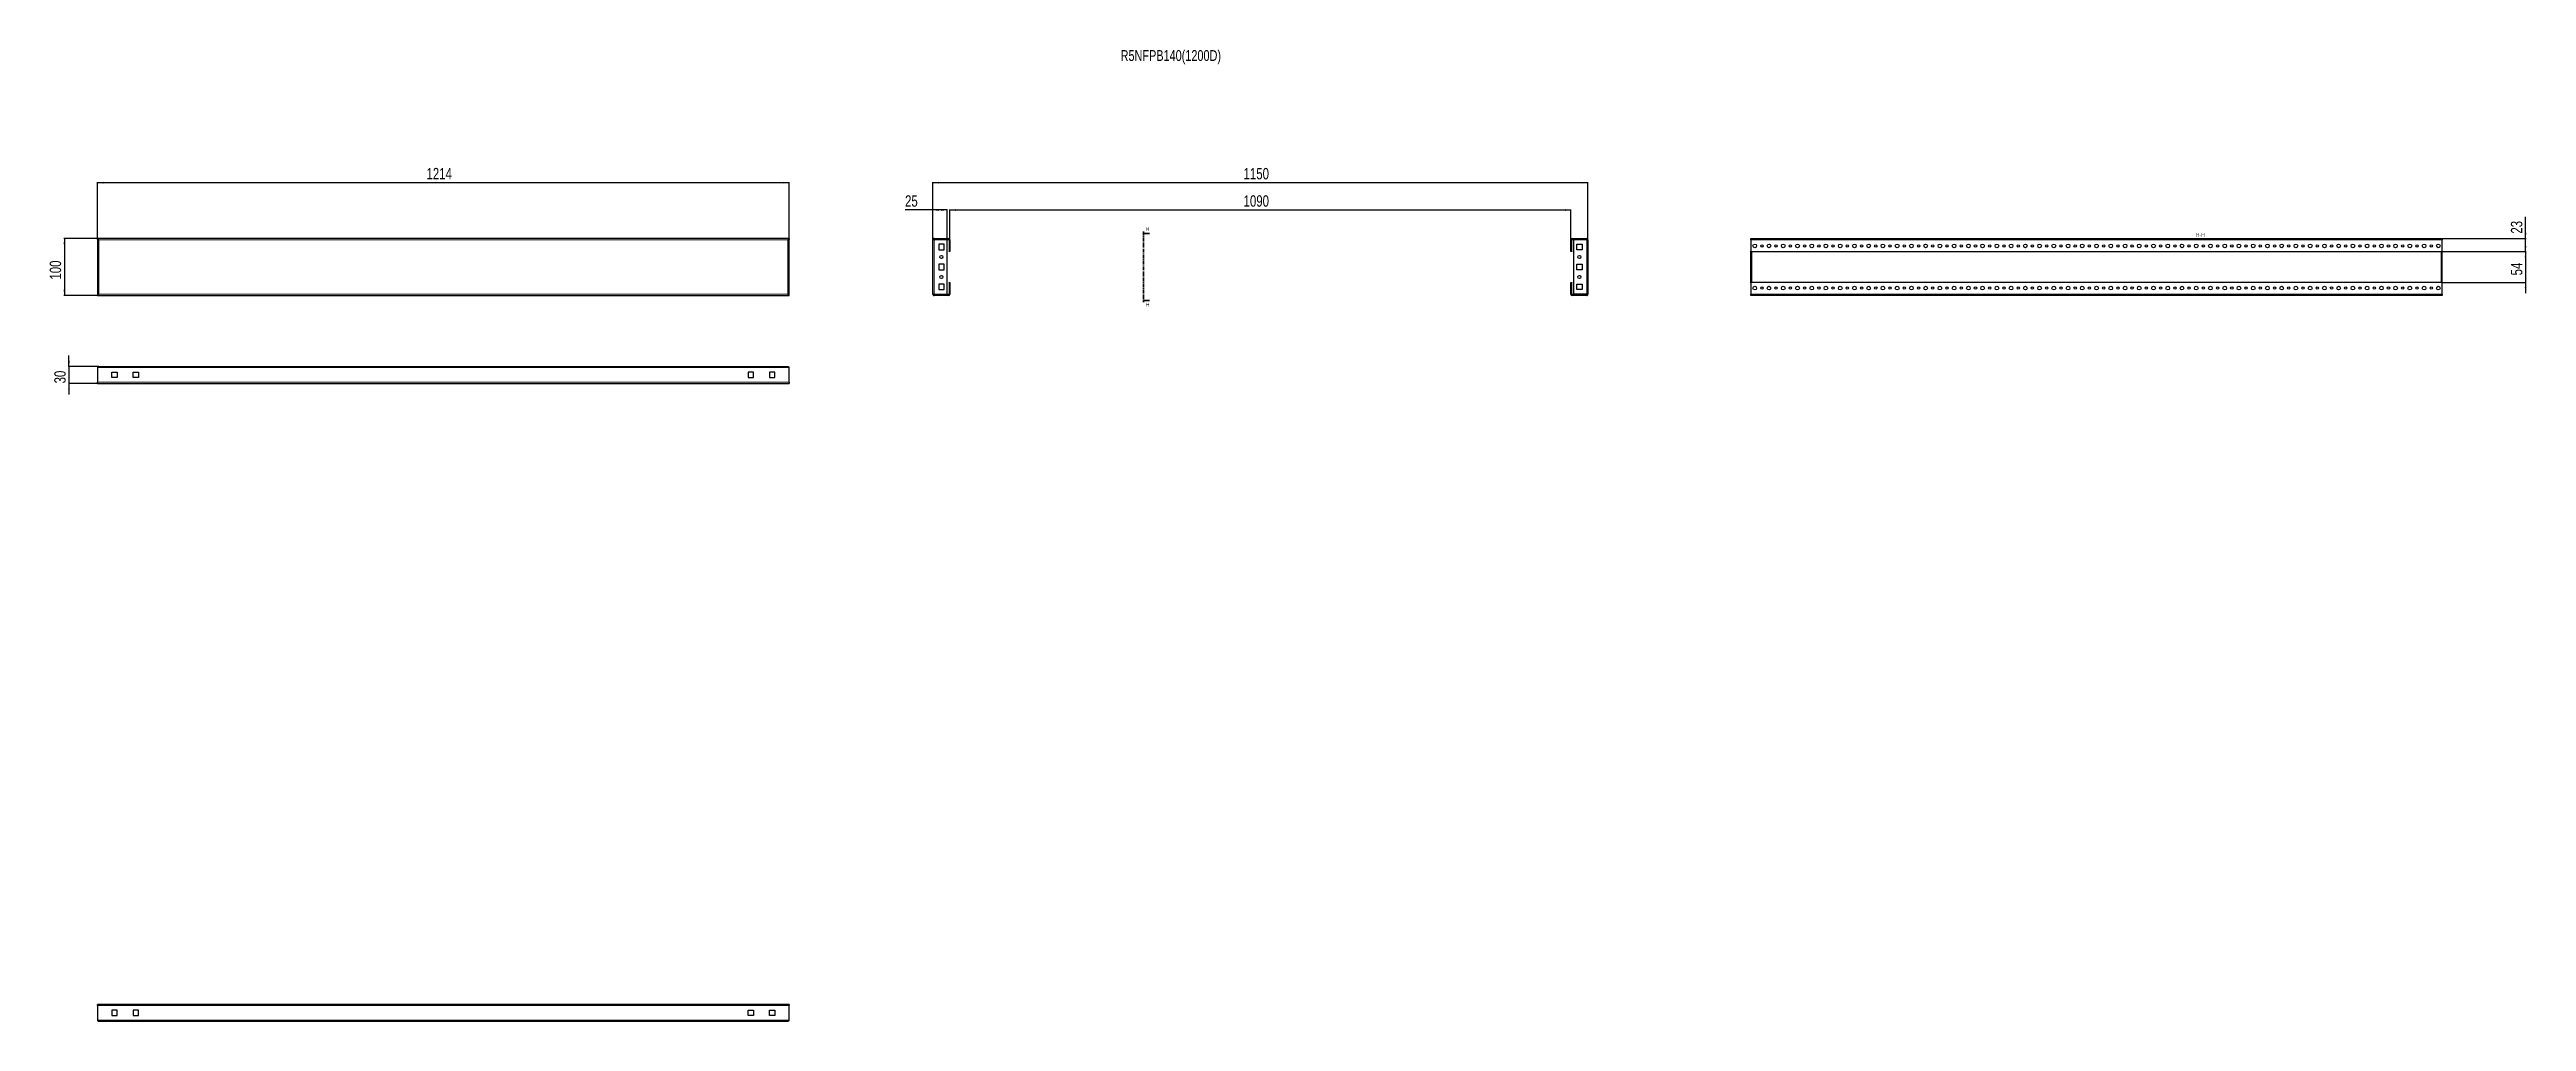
# Model space of a CAD drawing. Header units: millimetres. Extents: x -514 to 3834, y -1042 to 664.
import ezdxf

# ---------------------------------------------------------------- set-up
doc = ezdxf.new("R2010")
doc.units = ezdxf.units.MM
doc.linetypes.add('CENTER', pattern=[10.16, 6.35, -1.27, 1.27, -1.27])
doc.layers.add('FORMAT', color=7, linetype='Continuous')
doc.styles.add('SLDTEXTSTYLE0', font='TXT', dxfattribs={"width": 0.75})
doc.dimstyles.new('SLDDIMSTYLE0', dxfattribs={"dimtxt": 20, "dimasz": 10, "dimexe": 0, "dimexo": 0.0625, "dimgap": 5, "dimtad": 2, "dimdec": 1, "dimrnd": 1e-09, "dimzin": 12, "dimdsep": 46, "dimtxsty": 'SLDTEXTSTYLE0', "dimsah": 1, "dimcen": 0.09, "dimadec": 0, "dimazin": 3, "dimtfac": 1, "dimtofl": 0, "dimtmove": 0, "dimatfit": 3, "dimfxl": 0, "dimfrac": 2, "dimtolj": 1, "dimtzin": 12, "dimarcsym": 0})
doc.dimstyles.new('SLDDIMSTYLE1', dxfattribs={"dimtxt": 20, "dimasz": 10, "dimexe": 0, "dimexo": 0.0625, "dimgap": 5, "dimtad": 2, "dimdec": 1, "dimrnd": 1e-09, "dimzin": 12, "dimdsep": 46, "dimtxsty": 'SLDTEXTSTYLE0', "dimsah": 1, "dimcen": 0.09, "dimadec": 0, "dimazin": 3, "dimtfac": 1, "dimtmove": 0, "dimatfit": 0, "dimfxl": 0, "dimfrac": 2, "dimtolj": 1, "dimtzin": 12, "dimarcsym": 0})

# ---------------------------------------------------------------- blocks, each defined once
blk = doc.blocks.new('_D')
at = {"layer": 'FORMAT'}
for p, q in [((-429.8, 330.6), (-429.8, 431.6)), ((-429.8, 430.6), (784.2, 430.6)), ((784.2, 330.6), (784.2, 431.6))]:
    blk.add_line(p, q, dxfattribs=at)
for points in [[(-429.8, 430.6), (-419.8, 429), (-419.8, 432.1)], [(784.2, 430.6), (774.2, 432.1), (774.2, 429)]]:
    blk.add_solid(points, dxfattribs=at)
at = {"layer": 'FORMAT', "insert": (147.7, 456.4), "char_height": 20, "attachment_point": 1, "style": 'SLDTEXTSTYLE0'}
blk.add_mtext('1214', dxfattribs=at)
blk = doc.blocks.new('_D_1')
at = {"layer": 'FORMAT'}
for p, q in [((-429.8, 332.6), (-488.9, 332.6)), ((-487.9, 332.6), (-487.9, 232.6)), ((-429.8, 232.6), (-488.9, 232.6))]:
    blk.add_line(p, q, dxfattribs=at)
for points in [[(-487.9, 332.6), (-489.5, 322.6), (-486.4, 322.6)], [(-487.9, 232.6), (-486.4, 242.6), (-489.5, 242.6)]]:
    blk.add_solid(points, dxfattribs=at)
at = {"layer": 'FORMAT', "insert": (-513.7, 260.4), "char_height": 20, "attachment_point": 1, "rotation": 90, "style": 'SLDTEXTSTYLE0'}
blk.add_mtext('100', dxfattribs=at)
blk = doc.blocks.new('_D_2')
at = {"layer": 'FORMAT'}
for p, q in [((1036.6, 330.5), (1036.6, 431.6)), ((1036.6, 430.6), (2186.6, 430.6)), ((2186.6, 330.5), (2186.6, 431.6))]:
    blk.add_line(p, q, dxfattribs=at)
for points in [[(1036.6, 430.6), (1046.6, 429), (1046.6, 432.1)], [(2186.6, 430.6), (2176.6, 432.1), (2176.6, 429)]]:
    blk.add_solid(points, dxfattribs=at)
at = {"layer": 'FORMAT', "insert": (1582.1, 456.4), "char_height": 20, "attachment_point": 1, "style": 'SLDTEXTSTYLE0'}
blk.add_mtext('1150', dxfattribs=at)
blk = doc.blocks.new('_D_3')
at = {"layer": 'FORMAT'}
for p, q in [((1066.6, 330.5), (1066.6, 383.6)), ((1066.6, 382.6), (2156.6, 382.6)), ((2156.6, 330.5), (2156.6, 383.6))]:
    blk.add_line(p, q, dxfattribs=at)
for points in [[(1066.6, 382.6), (1076.6, 381), (1076.6, 384.1)], [(2156.6, 382.6), (2146.6, 384.1), (2146.6, 381)]]:
    blk.add_solid(points, dxfattribs=at)
at = {"layer": 'FORMAT', "insert": (1582.1, 408.4), "char_height": 20, "attachment_point": 1, "style": 'SLDTEXTSTYLE0'}
blk.add_mtext('1090', dxfattribs=at)
blk = doc.blocks.new('_D_4')
at = {"layer": 'FORMAT'}
for p, q in [((1036.6, 382.6), (987.8, 382.6)), ((1036.6, 330.5), (1036.6, 383.6)), ((1061.6, 382.6), (1036.6, 382.6)), ((1061.6, 330.6), (1061.6, 383.6))]:
    blk.add_line(p, q, dxfattribs=at)
for points in [[(1036.6, 382.6), (1046.6, 381), (1046.6, 384.1)], [(1061.6, 382.6), (1051.6, 384.1), (1051.6, 381)]]:
    blk.add_solid(points, dxfattribs=at)
at = {"layer": 'FORMAT', "insert": (987.8, 408.4), "char_height": 20, "attachment_point": 1, "style": 'SLDTEXTSTYLE0'}
blk.add_mtext('25', dxfattribs=at)
blk = doc.blocks.new('_D_5')
at = {"layer": 'FORMAT'}
for p, q in [((-427.7, 108), (-480.9, 108)), ((-479.9, 108), (-479.9, 127.3)), ((-479.9, 108), (-479.9, 78)), ((-429.8, 78), (-480.9, 78)), ((-479.9, 78), (-479.9, 58.8))]:
    blk.add_line(p, q, dxfattribs=at)
for points in [[(-479.9, 108), (-478.4, 118), (-481.5, 118)], [(-479.9, 78), (-481.5, 68), (-478.4, 68)]]:
    blk.add_solid(points, dxfattribs=at)
at = {"layer": 'FORMAT', "insert": (-505.7, 78.2), "char_height": 20, "attachment_point": 1, "rotation": 90, "style": 'SLDTEXTSTYLE0'}
blk.add_mtext('30', dxfattribs=at)
blk = doc.blocks.new('_D_6')
at = {"layer": 'FORMAT'}
for p, q in [((3685.5, 309.6), (3833.6, 309.6)), ((3832.6, 309.6), (3832.6, 328.8)), ((3832.6, 309.6), (3832.6, 255.6)), ((3685.5, 255.6), (3833.6, 255.6)), ((3832.6, 255.6), (3832.6, 236.3))]:
    blk.add_line(p, q, dxfattribs=at)
for points in [[(3832.6, 309.6), (3834.2, 319.6), (3831.1, 319.6)], [(3832.6, 255.6), (3831.1, 245.6), (3834.2, 245.6)]]:
    blk.add_solid(points, dxfattribs=at)
at = {"layer": 'FORMAT', "insert": (3806.9, 267.8), "char_height": 20, "attachment_point": 1, "rotation": 90, "style": 'SLDTEXTSTYLE0'}
blk.add_mtext('54', dxfattribs=at)
blk = doc.blocks.new('_D_7')
at = {"layer": 'FORMAT'}
for p, q in [((3832.6, 332.6), (3832.6, 370.7)), ((3685.5, 309.6), (3833.6, 309.6)), ((3686.5, 332.6), (3833.6, 332.6)), ((3832.6, 309.6), (3832.6, 332.6)), ((3832.6, 309.6), (3832.6, 290.3))]:
    blk.add_line(p, q, dxfattribs=at)
for points in [[(3832.6, 332.6), (3834.2, 342.6), (3831.1, 342.6)], [(3832.6, 309.6), (3831.1, 299.6), (3834.2, 299.6)]]:
    blk.add_solid(points, dxfattribs=at)
at = {"layer": 'FORMAT', "insert": (3806.9, 341.1), "char_height": 20, "attachment_point": 1, "rotation": 90, "style": 'SLDTEXTSTYLE0'}
blk.add_mtext('23', dxfattribs=at)

msp = doc.modelspace()

# ---------------------------------------------------------------- linework, layer by layer
at = {"color": 7, "linetype": 'Continuous', "lineweight": 25}
for p, q in [((-429.78, 331.07), (-429.78, 332.57)), ((784.22, 332.57), (-429.78, 332.57)), ((-429.78, 331.07), (-429.78, 330.57)), ((-429.78, 330.57), (-429.78, 234.57)), ((-429.78, 330.57), (-428.28, 330.57)), ((784.22, 330.57), (782.72, 330.57)), ((784.22, 332.57), (784.22, 331.07)), ((784.22, 330.57), (784.22, 331.07)), ((784.22, 234.57), (784.22, 330.57)), ((1036.62, 234.67), (1036.62, 330.47)), ((1038.72, 332.57), (1038.72, 331.07)), ((1038.72, 332.57), (1064.52, 332.57)), ((1038.72, 331.07), (1064.52, 331.07)), ((1038.72, 330.57), (1061.62, 330.57)), ((1046.87, 322.32), (1046.87, 312.82)), ((1056.37, 322.32), (1046.87, 322.32)), ((1046.87, 312.82), (1056.37, 312.82)), ((1056.37, 312.82), (1056.37, 322.32)), ((1061.62, 234.57), (1061.62, 330.57)), ((1065.12, 330.47), (1065.12, 310.57)), ((1065.12, 310.57), (1066.62, 310.57)), ((1065.12, 309.57), (1065.12, 310.57)), ((1066.62, 309.57), (1065.12, 309.57)), ((1066.62, 330.47), (1066.62, 310.57)), ((1066.62, 310.57), (1066.62, 309.57)), ((2156.62, 310.57), (2156.62, 330.47)), ((2156.62, 310.57), (2158.12, 310.57)), ((2156.62, 309.57), (2156.62, 310.57)), ((2158.12, 309.57), (2156.62, 309.57)), ((2158.12, 310.57), (2158.12, 330.47)), ((2158.12, 310.57), (2158.12, 309.57)), ((2158.72, 332.57), (2184.52, 332.57)), ((2158.72, 331.07), (2184.52, 331.07)), ((2161.62, 234.57), (2161.62, 330.57)), ((2184.52, 330.57), (2161.62, 330.57)), ((2166.87, 322.32), (2176.37, 322.32)), ((2166.87, 312.82), (2166.87, 322.32)), ((2176.37, 312.82), (2166.87, 312.82)), ((2176.37, 322.32), (2176.37, 312.82)), ((2184.52, 331.07), (2184.52, 332.57)), ((2186.62, 330.47), (2186.62, 234.67)), ((2472.47, 332.57), (3686.47, 332.57)), ((2472.47, 330.47), (2472.47, 332.57)), ((2472.47, 330.47), (2472.47, 310.57)), ((2472.47, 310.57), (2473.47, 309.57)), ((2472.47, 254.57), (2472.47, 310.57)), ((2473.47, 309.57), (3685.47, 309.57)), ((2473.97, 255.57), (2473.97, 309.57)), ((3684.97, 255.57), (3684.97, 309.57)), ((3685.47, 309.57), (3686.47, 310.57)), ((3686.47, 332.57), (3686.47, 330.47)), ((3686.47, 310.57), (3686.47, 330.47)), ((3686.47, 254.57), (3686.47, 310.57)), ((1046.87, 287.32), (1046.87, 277.82)), ((1056.37, 287.32), (1046.87, 287.32)), ((1046.87, 277.82), (1056.37, 277.82)), ((1056.37, 277.82), (1056.37, 287.32)), ((2166.87, 287.32), (2176.37, 287.32)), ((2166.87, 277.82), (2166.87, 287.32)), ((2176.37, 277.82), (2166.87, 277.82)), ((2176.37, 287.32), (2176.37, 277.82)), ((-428.28, 234.57), (-429.78, 234.57)), ((-429.78, 234.57), (-429.78, 234.07)), ((-429.78, 234.07), (-429.78, 232.57)), ((-429.78, 232.57), (784.22, 232.57)), ((782.72, 234.57), (784.22, 234.57)), ((784.22, 234.07), (784.22, 234.57)), ((784.22, 232.57), (784.22, 234.07)), ((1038.72, 234.57), (1061.62, 234.57)), ((1038.72, 232.57), (1038.72, 234.07)), ((1064.52, 234.07), (1038.72, 234.07)), ((1064.52, 232.57), (1038.72, 232.57)), ((1056.37, 252.32), (1046.87, 252.32)), ((1046.87, 252.32), (1046.87, 242.82)), ((1046.87, 242.82), (1056.37, 242.82)), ((1056.37, 242.82), (1056.37, 252.32)), ((1065.12, 255.57), (1066.62, 255.57)), ((1065.12, 254.57), (1065.12, 255.57)), ((1066.62, 254.57), (1065.12, 254.57)), ((1065.12, 254.57), (1065.12, 234.67)), ((1066.62, 255.57), (1066.62, 254.57)), ((1066.62, 254.57), (1066.62, 234.67)), ((2156.62, 255.57), (2158.12, 255.57)), ((2156.62, 254.57), (2156.62, 255.57)), ((2158.12, 254.57), (2156.62, 254.57)), ((2156.62, 234.67), (2156.62, 254.57)), ((2158.12, 255.57), (2158.12, 254.57)), ((2158.12, 234.67), (2158.12, 254.57)), ((2184.52, 234.07), (2158.72, 234.07)), ((2184.52, 232.57), (2158.72, 232.57)), ((2184.52, 234.57), (2161.62, 234.57)), ((2166.87, 252.32), (2176.37, 252.32)), ((2166.87, 242.82), (2166.87, 252.32)), ((2176.37, 242.82), (2166.87, 242.82)), ((2176.37, 252.32), (2176.37, 242.82)), ((2184.52, 234.07), (2184.52, 232.57)), ((2473.47, 255.57), (2472.47, 254.57)), ((2472.47, 254.57), (2472.47, 234.67)), ((2472.47, 232.57), (2472.47, 234.67)), ((3686.47, 232.57), (2472.47, 232.57)), ((3685.47, 255.57), (2473.47, 255.57)), ((3686.47, 254.57), (3685.47, 255.57)), ((3686.47, 234.67), (3686.47, 254.57)), ((3686.47, 234.67), (3686.47, 232.57)), ((-429.78, 105.92), (-429.78, 80.12)), ((-427.68, 108.02), (782.12, 108.02)), ((-404.78, 97.77), (-395.28, 97.77)), ((-404.78, 88.27), (-404.78, 97.77)), ((-395.28, 88.27), (-404.78, 88.27)), ((-395.28, 97.77), (-395.28, 88.27)), ((-367.28, 97.77), (-357.78, 97.77)), ((-367.28, 88.27), (-367.28, 97.77)), ((-357.78, 88.27), (-367.28, 88.27)), ((-357.78, 97.77), (-357.78, 88.27)), ((721.72, 97.77), (712.22, 97.77)), ((712.22, 97.77), (712.22, 88.27)), ((712.22, 88.27), (721.72, 88.27)), ((721.72, 88.27), (721.72, 97.77)), ((749.72, 97.77), (749.72, 88.27)), ((759.22, 97.77), (749.72, 97.77)), ((749.72, 88.27), (759.22, 88.27)), ((759.22, 88.27), (759.22, 97.77)), ((784.22, 80.12), (784.22, 105.92)), ((-429.78, 78.02), (-429.78, 80.12)), ((-429.78, 78.02), (784.22, 78.02)), ((784.22, 80.12), (784.22, 78.02)), ((-429.78, -1014.08), (-429.78, -1011.98)), ((784.22, -1011.98), (-429.78, -1011.98)), ((-429.78, -1014.08), (-429.78, -1039.88)), ((782.12, -1041.98), (-427.68, -1041.98)), ((-395.28, -1022.23), (-404.78, -1022.23)), ((-404.78, -1022.23), (-404.78, -1031.73)), ((-404.78, -1031.73), (-395.28, -1031.73)), ((-395.28, -1031.73), (-395.28, -1022.23)), ((-357.78, -1022.23), (-367.28, -1022.23)), ((-367.28, -1022.23), (-367.28, -1031.73)), ((-367.28, -1031.73), (-357.78, -1031.73)), ((-357.78, -1031.73), (-357.78, -1022.23)), ((712.22, -1031.73), (712.22, -1022.23)), ((712.22, -1022.23), (721.72, -1022.23)), ((721.72, -1031.73), (712.22, -1031.73)), ((721.72, -1022.23), (721.72, -1031.73)), ((749.72, -1022.23), (759.22, -1022.23)), ((749.72, -1031.73), (749.72, -1022.23)), ((759.22, -1031.73), (749.72, -1031.73)), ((759.22, -1022.23), (759.22, -1031.73)), ((784.22, -1011.98), (784.22, -1014.08)), ((784.22, -1039.88), (784.22, -1014.08))]:
    msp.add_line(p, q, dxfattribs=at)
at = {"color": 8, "linetype": 'Continuous', "lineweight": 18}
for p, q in [((-427.68, 330.47), (-427.68, 234.67)), ((782.12, 330.47), (-427.68, 330.47)), ((782.12, 234.67), (782.12, 330.47)), ((1038.72, 234.57), (1038.72, 330.57)), ((1064.52, 331.07), (1064.52, 332.57)), ((1065.12, 330.47), (1066.62, 330.47)), ((2158.12, 330.47), (2156.62, 330.47)), ((2158.72, 331.07), (2158.72, 332.57)), ((2184.52, 330.57), (2184.52, 234.57)), ((2472.47, 330.47), (3686.47, 330.47)), ((2474.57, 255.57), (2474.57, 309.57)), ((3684.37, 309.57), (3684.37, 255.57)), ((-427.68, 234.67), (782.12, 234.67)), ((1064.52, 234.07), (1064.52, 232.57)), ((1065.12, 234.67), (1066.62, 234.67)), ((2158.12, 234.67), (2156.62, 234.67)), ((2158.72, 234.07), (2158.72, 232.57)), ((3686.47, 234.67), (2472.47, 234.67)), ((-429.78, 105.92), (784.22, 105.92)), ((-429.78, 80.12), (784.22, 80.12)), ((784.22, -1014.08), (-429.78, -1014.08)), ((784.22, -1039.88), (-429.78, -1039.88))]:
    msp.add_line(p, q, dxfattribs=at)
at = {"color": 7, "linetype": 'CENTER', "lineweight": 35}
msp.add_line((1406.25, 344.57), (1406.25, 220.56), dxfattribs=at)
at = {"color": 7, "linetype": 'Continuous', "lineweight": 35}
for p, q in [((1416.89, 341.57), (1406.25, 341.57)), ((1416.89, 223.56), (1406.25, 223.56))]:
    msp.add_line(p, q, dxfattribs=at)
at = {"color": 7, "linetype": 'Continuous', "lineweight": 25}
for centre, radius in [((2479.47, 319.57), 3.25), ((2491.97, 319.57), 2.1), ((2504.47, 319.57), 3.25), ((2516.97, 319.57), 2.1), ((2529.47, 319.57), 3.25), ((2541.97, 319.57), 2.1), ((2554.47, 319.57), 3.25), ((2566.97, 319.57), 2.1), ((2579.47, 319.57), 3.25), ((2591.97, 319.57), 2.1), ((2604.47, 319.57), 3.25), ((2616.97, 319.57), 2.1), ((2629.47, 319.57), 3.25), ((2641.97, 319.57), 2.1), ((2654.47, 319.57), 3.25), ((2666.97, 319.57), 2.1), ((2679.47, 319.57), 3.25), ((2691.97, 319.57), 2.1), ((2704.47, 319.57), 3.25), ((2716.97, 319.57), 2.1), ((2729.47, 319.57), 3.25), ((2741.97, 319.57), 2.1), ((2754.47, 319.57), 3.25), ((2766.97, 319.57), 2.1), ((2779.47, 319.57), 3.25), ((2791.97, 319.57), 2.1), ((2804.47, 319.57), 3.25), ((2816.97, 319.57), 2.1), ((2829.47, 319.57), 3.25), ((2841.97, 319.57), 2.1), ((2854.47, 319.57), 3.25), ((2866.97, 319.57), 2.1), ((2879.47, 319.57), 3.25), ((2891.97, 319.57), 2.1), ((2904.47, 319.57), 3.25), ((2916.97, 319.57), 2.1), ((2929.47, 319.57), 3.25), ((2941.97, 319.57), 2.1), ((2954.47, 319.57), 3.25), ((2966.97, 319.57), 2.1), ((2979.47, 319.57), 3.25), ((2991.97, 319.57), 2.1), ((3004.47, 319.57), 3.25), ((3016.97, 319.57), 2.1), ((3029.47, 319.57), 3.25), ((3041.97, 319.57), 2.1), ((3054.47, 319.57), 3.25), ((3066.97, 319.57), 2.1), ((3079.47, 319.57), 3.25), ((3091.97, 319.57), 2.1), ((3104.47, 319.57), 3.25), ((3116.97, 319.57), 2.1), ((3129.47, 319.57), 3.25), ((3141.97, 319.57), 2.1), ((3154.47, 319.57), 3.25), ((3166.97, 319.57), 2.1), ((3179.47, 319.57), 3.25), ((3191.97, 319.57), 2.1), ((3204.47, 319.57), 3.25), ((3216.97, 319.57), 2.1), ((3229.47, 319.57), 3.25), ((3241.97, 319.57), 2.1), ((3254.47, 319.57), 3.25), ((3266.97, 319.57), 2.1), ((3279.47, 319.57), 3.25), ((3291.97, 319.57), 2.1), ((3304.47, 319.57), 3.25), ((3316.97, 319.57), 2.1), ((3329.47, 319.57), 3.25), ((3341.97, 319.57), 2.1), ((3354.47, 319.57), 3.25), ((3366.97, 319.57), 2.1), ((3379.47, 319.57), 3.25), ((3391.97, 319.57), 2.1), ((3404.47, 319.57), 3.25), ((3416.97, 319.57), 2.1), ((3429.47, 319.57), 3.25), ((3441.97, 319.57), 2.1), ((3454.47, 319.57), 3.25), ((3466.97, 319.57), 2.1), ((3479.47, 319.57), 3.25), ((3491.97, 319.57), 2.1), ((3504.47, 319.57), 3.25), ((3516.97, 319.57), 2.1), ((3529.47, 319.57), 3.25), ((3541.97, 319.57), 2.1), ((3554.47, 319.57), 3.25), ((3566.97, 319.57), 2.1), ((3579.47, 319.57), 3.25), ((3591.97, 319.57), 2.1), ((3604.47, 319.57), 3.25), ((3616.97, 319.57), 2.1), ((3629.47, 319.57), 3.25), ((3641.97, 319.57), 2.1), ((3654.47, 319.57), 3.25), ((3666.97, 319.57), 2.1), ((3679.47, 319.57), 3.25), ((1051.62, 300.07), 2.75), ((1051.62, 265.07), 2.75), ((2171.62, 300.07), 2.75), ((2171.62, 265.07), 2.75), ((2479.47, 245.57), 3.25), ((2491.97, 245.57), 2.1), ((2504.47, 245.57), 3.25), ((2516.97, 245.57), 2.1), ((2529.47, 245.57), 3.25), ((2541.97, 245.57), 2.1), ((2554.47, 245.57), 3.25), ((2566.97, 245.57), 2.1), ((2579.47, 245.57), 3.25), ((2591.97, 245.57), 2.1), ((2604.47, 245.57), 3.25), ((2616.97, 245.57), 2.1), ((2629.47, 245.57), 3.25), ((2641.97, 245.57), 2.1), ((2654.47, 245.57), 3.25), ((2666.97, 245.57), 2.1), ((2679.47, 245.57), 3.25), ((2691.97, 245.57), 2.1), ((2704.47, 245.57), 3.25), ((2716.97, 245.57), 2.1), ((2729.47, 245.57), 3.25), ((2741.97, 245.57), 2.1), ((2754.47, 245.57), 3.25), ((2766.97, 245.57), 2.1), ((2779.47, 245.57), 3.25), ((2791.97, 245.57), 2.1), ((2804.47, 245.57), 3.25), ((2816.97, 245.57), 2.1), ((2829.47, 245.57), 3.25), ((2841.97, 245.57), 2.1), ((2854.47, 245.57), 3.25), ((2866.97, 245.57), 2.1), ((2879.47, 245.57), 3.25), ((2891.97, 245.57), 2.1), ((2904.47, 245.57), 3.25), ((2916.97, 245.57), 2.1), ((2929.47, 245.57), 3.25), ((2941.97, 245.57), 2.1), ((2954.47, 245.57), 3.25), ((2966.97, 245.57), 2.1), ((2979.47, 245.57), 3.25), ((2991.97, 245.57), 2.1), ((3004.47, 245.57), 3.25), ((3016.97, 245.57), 2.1), ((3029.47, 245.57), 3.25), ((3041.97, 245.57), 2.1), ((3054.47, 245.57), 3.25), ((3066.97, 245.57), 2.1), ((3079.47, 245.57), 3.25), ((3091.97, 245.57), 2.1), ((3104.47, 245.57), 3.25), ((3116.97, 245.57), 2.1), ((3129.47, 245.57), 3.25), ((3141.97, 245.57), 2.1), ((3154.47, 245.57), 3.25), ((3166.97, 245.57), 2.1), ((3179.47, 245.57), 3.25), ((3191.97, 245.57), 2.1), ((3204.47, 245.57), 3.25), ((3216.97, 245.57), 2.1), ((3229.47, 245.57), 3.25), ((3241.97, 245.57), 2.1), ((3254.47, 245.57), 3.25), ((3266.97, 245.57), 2.1), ((3279.47, 245.57), 3.25), ((3291.97, 245.57), 2.1), ((3304.47, 245.57), 3.25), ((3316.97, 245.57), 2.1), ((3329.47, 245.57), 3.25), ((3341.97, 245.57), 2.1), ((3354.47, 245.57), 3.25), ((3366.97, 245.57), 2.1), ((3379.47, 245.57), 3.25), ((3391.97, 245.57), 2.1), ((3404.47, 245.57), 3.25), ((3416.97, 245.57), 2.1), ((3429.47, 245.57), 3.25), ((3441.97, 245.57), 2.1), ((3454.47, 245.57), 3.25), ((3466.97, 245.57), 2.1), ((3479.47, 245.57), 3.25), ((3491.97, 245.57), 2.1), ((3504.47, 245.57), 3.25), ((3516.97, 245.57), 2.1), ((3529.47, 245.57), 3.25), ((3541.97, 245.57), 2.1), ((3554.47, 245.57), 3.25), ((3566.97, 245.57), 2.1), ((3579.47, 245.57), 3.25), ((3591.97, 245.57), 2.1), ((3604.47, 245.57), 3.25), ((3616.97, 245.57), 2.1), ((3629.47, 245.57), 3.25), ((3641.97, 245.57), 2.1), ((3654.47, 245.57), 3.25), ((3666.97, 245.57), 2.1), ((3679.47, 245.57), 3.25)]:
    msp.add_circle(centre, radius, dxfattribs=at)
for centre, radius, start, end in [((1064.52, 330.47), 2.1, 0, 90), ((1064.52, 330.47), 0.6, 0, 90), ((2158.72, 330.47), 2.1, 90, 180), ((2158.72, 330.47), 0.6, 90, 180), ((1064.52, 234.67), 2.1, 270, 0), ((1064.52, 234.67), 0.6, 270, 0), ((2158.72, 234.67), 2.1, 180, 270), ((2158.72, 234.67), 0.6, 180, 270)]:
    msp.add_arc(centre, radius, start, end, dxfattribs=at)
for points, knots in [([(-427.68, 330.47), (-427.86, 330.75), (-428.22, 331.31), (-428.75, 332.01), (-429.27, 332.48), (-429.62, 332.54), (-429.78, 332.57)], [0, 0, 0, 0, 0.25475266, 0.50964469, 0.7645377, 1, 1, 1, 1]), ([(-427.68, 330.47), (-427.86, 330.55), (-428.23, 330.71), (-428.92, 330.98), (-429.44, 331.03), (-429.78, 331.07)], [0, 0, 0, 0, 0.25987754, 0.51973907, 1, 1, 1, 1]), ([(2186.62, 330.47), (2186.59, 330.75), (2186.52, 331.31), (2186.02, 332.01), (2185.32, 332.48), (2184.78, 332.54), (2184.52, 332.57)], [0, 0, 0, 0, 0.25475266, 0.50964469, 0.7645377, 1, 1, 1, 1]), ([(2185.12, 330.47), (2185.11, 330.55), (2185.09, 330.71), (2184.9, 330.98), (2184.67, 331.03), (2184.52, 331.07)], [0, 0, 0, 0, 0.25987754, 0.51973907, 1, 1, 1, 1]), ([(782.12, 108.02), (782.3, 107.99), (782.65, 107.92), (783.19, 107.42), (783.71, 106.72), (784.06, 106.18), (784.22, 105.92)], [0, 0, 0, 0, 0.2547527, 0.5096447, 0.7645377, 1, 1, 1, 1]), ([(-427.68, -1041.98), (-427.86, -1041.95), (-428.22, -1041.88), (-428.75, -1041.38), (-429.27, -1040.68), (-429.62, -1040.14), (-429.78, -1039.88)], [0, 0, 0, 0, 0.25475266, 0.50964469, 0.7645377, 1, 1, 1, 1])]:
    msp.add_open_spline(points, degree=3, knots=knots, dxfattribs=at)
for points in [[(-429.78, 330.57), (-429.75, 330.56), (-429.69, 330.54), (-429.2, 330.52), (-428.51, 330.49), (-427.96, 330.47), (-427.68, 330.47)], [(784.22, 332.57), (784.04, 332.53), (783.69, 332.47), (783.17, 331.99), (782.64, 331.29), (782.29, 330.74), (782.12, 330.47)], [(784.22, 331.07), (783.87, 331.03), (783.17, 330.95), (782.47, 330.63), (782.12, 330.47)], [(782.12, 330.47), (782.39, 330.47), (782.95, 330.49), (783.64, 330.52), (784.13, 330.54), (784.19, 330.56), (784.22, 330.57)], [(1038.72, 332.57), (1038.45, 332.53), (1037.9, 332.47), (1037.2, 331.99), (1036.72, 331.29), (1036.65, 330.74), (1036.62, 330.47)], [(1036.62, 330.47), (1036.65, 330.47), (1036.72, 330.49), (1037.2, 330.52), (1037.9, 330.54), (1038.45, 330.56), (1038.72, 330.57)], [(1038.72, 331.07), (1038.56, 331.03), (1038.24, 330.95), (1038.16, 330.63), (1038.12, 330.47)], [(2184.52, 330.57), (2184.8, 330.56), (2185.35, 330.54), (2186.04, 330.52), (2186.53, 330.49), (2186.59, 330.47), (2186.62, 330.47)], [(-427.68, 234.67), (-427.96, 234.66), (-428.51, 234.64), (-429.2, 234.62), (-429.69, 234.59), (-429.75, 234.57), (-429.78, 234.57)], [(-429.78, 232.57), (-429.61, 232.6), (-429.26, 232.66), (-428.73, 233.15), (-428.21, 233.84), (-427.86, 234.39), (-427.68, 234.67)], [(-429.78, 234.07), (-429.43, 234.1), (-428.73, 234.18), (-428.03, 234.5), (-427.68, 234.67)], [(782.12, 234.67), (782.29, 234.39), (782.64, 233.84), (783.17, 233.15), (783.69, 232.66), (784.04, 232.6), (784.22, 232.57)], [(784.22, 234.57), (784.19, 234.57), (784.13, 234.59), (783.64, 234.62), (782.95, 234.64), (782.39, 234.66), (782.12, 234.67)], [(782.12, 234.67), (782.47, 234.5), (783.17, 234.18), (783.87, 234.1), (784.22, 234.07)], [(1038.72, 234.57), (1038.45, 234.57), (1037.9, 234.59), (1037.2, 234.62), (1036.72, 234.64), (1036.65, 234.66), (1036.62, 234.67)], [(1036.62, 234.67), (1036.65, 234.39), (1036.72, 233.84), (1037.2, 233.15), (1037.9, 232.66), (1038.45, 232.6), (1038.72, 232.57)], [(1038.12, 234.67), (1038.16, 234.5), (1038.24, 234.18), (1038.56, 234.1), (1038.72, 234.07)], [(2184.52, 234.07), (2184.69, 234.1), (2185.01, 234.18), (2185.09, 234.5), (2185.12, 234.67)], [(2184.52, 232.57), (2184.8, 232.6), (2185.35, 232.66), (2186.04, 233.15), (2186.53, 233.84), (2186.59, 234.39), (2186.62, 234.67)], [(2186.62, 234.67), (2186.59, 234.66), (2186.53, 234.64), (2186.04, 234.62), (2185.35, 234.59), (2184.8, 234.57), (2184.52, 234.57)], [(-429.78, 105.92), (-429.61, 106.19), (-429.26, 106.75), (-428.73, 107.44), (-428.21, 107.92), (-427.86, 107.99), (-427.68, 108.02)], [(784.22, -1039.88), (784.04, -1040.16), (783.69, -1040.71), (783.17, -1041.4), (782.64, -1041.89), (782.29, -1041.95), (782.12, -1041.98)]]:
    msp.add_open_spline(points, degree=3, dxfattribs=at)
at = {"color": 7, "linetype": 'Continuous', "lineweight": 35}
for points in [[(1406.25, 341.57), (1413.25, 340.45), (1413.25, 342.69)], [(1406.25, 223.56), (1413.25, 222.44), (1413.25, 224.68)]]:
    msp.add_solid(points, dxfattribs=at)

# ---------------------------------------------------------------- texts
at = {"color": 7, "linetype": 'Continuous', "char_height": 7, "attachment_point": 1, "style": 'SLDTEXTSTYLE0'}
for insert in [(1410.52, 352.68), (1410.52, 219.86)]:
    msp.add_mtext('H', dxfattribs=dict(at, insert=insert))
at = {"layer": 'FORMAT', "style": 'SLDTEXTSTYLE0'}
for s, insert, char_height, attachment_point in [('R5NFPB140(1200D)', (1366.23, 663.28), 19.05, 1), ('H-H', (3261.59, 342.28), 7, 2)]:
    msp.add_mtext(s, dxfattribs=dict(at, insert=insert, char_height=char_height, attachment_point=attachment_point))

# ---------------------------------------------------------------- dimensions: what is measured, and where the dimension line sits
at = {"layer": 'FORMAT'}
for base, p1, p2, picture, middle in [((784.22, 430.57), (-429.78, 330.57), (784.22, 330.57), '_D', (177.22, 430.57)), ((1036.62, 382.57), (1061.62, 330.57), (1036.62, 330.47), '_D_4', (1002.62, 382.57))]:
    dim = msp.add_linear_dim(base=base, p1=p1, p2=p2, dimstyle='SLDDIMSTYLE0', dxfattribs=at)
    dim.commit()
    dim.dimension.update_dxf_attribs({"geometry": picture, "text_midpoint": middle, "dimtype": 160})
for base, p1, p2, angle, dimstyle, picture, middle in [((2186.62, 430.57), (1036.62, 330.47), (2186.62, 330.47), 0, 'SLDDIMSTYLE0', '_D_2', (1611.62, 430.57)), ((2156.62, 382.57), (1066.62, 330.47), (2156.62, 330.47), 0, 'SLDDIMSTYLE0', '_D_3', (1611.62, 382.57)), ((3832.64, 332.57), (3685.47, 309.57), (3686.47, 332.57), 90, 'SLDDIMSTYLE1', '_D_7', (3832.64, 355.89)), ((-487.95, 232.57), (-429.78, 332.57), (-429.78, 232.57), 90, 'SLDDIMSTYLE0', '_D_1', (-487.95, 282.57)), ((3832.64, 255.57), (3685.47, 309.57), (3685.47, 255.57), 90, 'SLDDIMSTYLE1', '_D_6', (3832.64, 282.57)), ((-479.95, 78.02), (-427.68, 108.02), (-429.78, 78.02), 90, 'SLDDIMSTYLE1', '_D_5', (-479.95, 93.02))]:
    dim = msp.add_linear_dim(base=base, p1=p1, p2=p2, angle=angle, dimstyle=dimstyle, dxfattribs=at)
    dim.commit()
    dim.dimension.update_dxf_attribs({"geometry": picture, "text_midpoint": middle, "dimtype": 160})

doc.saveas('drawing.dxf')
